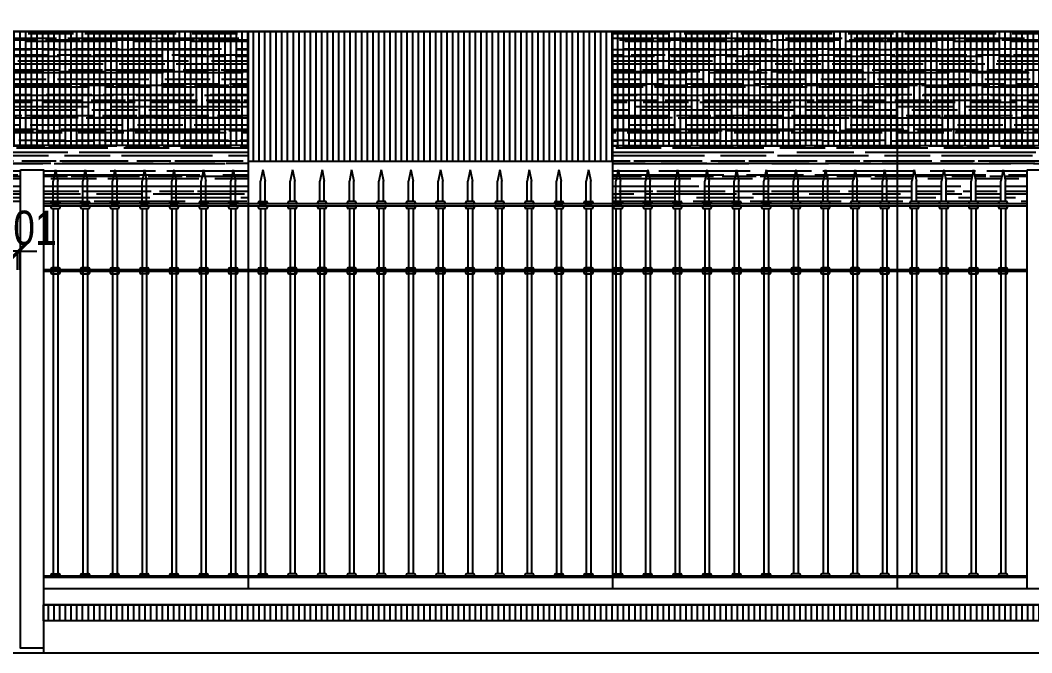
# Model space of a CAD drawing. Extents: x -14.8 to 35.6, y 44.5 to 81.2.
# Drawn here: x 25.401 to 29.842, y 44.979 to 47.756 of the extents above; entities that cross this region are included whole.
import ezdxf

# ---------------------------------------------------------------- set-up
doc = ezdxf.new("R2010")
doc.units = 0
doc.header["$MEASUREMENT"] = 0
doc.header["$PDMODE"] = 3
doc.layers.get('0').update_dxf_attribs({"linetype": 'CONTINUOUS'})
doc.layers.get('DEFPOINTS').update_dxf_attribs({"linetype": 'CONTINUOUS'})
for name, color, linetype in [('COTAS', 12, 'CONTINUOUS'), ('NUEVO', 1, 'CONTINUOUS'), ('REJA', 7, 'CONTINUOUS'), ('RELLENO', 7, 'CONTINUOUS'), ('SOMBRA', 251, 'CONTINUOUS')]:
    doc.layers.add(name, color=color, linetype=linetype)
doc.styles.add('COTAS SECUNDARIAS', font='ARIALN.TTF', dxfattribs={"height": 0.15})
doc.dimstyles.new('COTA SECUNDARIAS', dxfattribs={"dimscale": 5, "dimtxt": 1, "dimasz": 0.015, "dimexe": 0, "dimexo": 0, "dimgap": 0.005, "dimtad": 1, "dimzin": 1, "dimdsep": 46, "dimtxsty": 'COTAS SECUNDARIAS', "dimblk": 'OBLIQUE', "dimcen": 0, "dimclrd": 11, "dimclre": 11, "dimclrt": 11, "dimaunit": 1, "dimadec": 1, "dimazin": 0, "dimtfac": 0.4, "dimtix": 1, "dimtmove": 1, "dimatfit": 3, "dimfxl": 1, "dimtolj": 1, "dimtzin": 0, "dimlwd": -1, "dimarcsym": 0})
pattern_1 = [(0, (0, 15.127245), (0.11, 0.05), [0.75, -0.1, 0.25, -0.05]), (0, (0.0665, 15.152245), (-0.05, 0.0665), [0.15, -0.0165, 0.3, -0.0375]), (0, (0.025, 15.169745), (0.26, 0.0335), [0.4, -0.07, 0.2, -0.05])]

# ---------------------------------------------------------------- blocks, each defined once
blk = doc.blocks.new('_Oblique')
at = {"color": 0, "linetype": 'ByBlock', "lineweight": -2}
blk.add_line((-0.5, -0.5), (0.5, 0.5), dxfattribs=at)
blk = doc.blocks.new('*D123')
at = {"layer": 'COTAS', "color": 11, "transparency": 16777216}
for p, q in [((25.3891, 46.7426), (25.3141, 46.7426)), ((25.3891, 46.7426), (25.3991, 46.7426)), ((25.3991, 46.7426), (25.4741, 46.7426))]:
    blk.add_line(p, q, dxfattribs=at)
at = {"layer": 'COTAS', "color": 11, "lineweight": -2, "transparency": 16777216}
for p, q in [((25.3891, 46.6599), (25.3891, 46.7426)), ((25.3991, 46.6599), (25.3991, 46.7426))]:
    blk.add_line(p, q, dxfattribs=at)
at = {"layer": 'DEFPOINTS', "color": 0, "transparency": 16777216}
for p in [(25.3991, 46.7426), (25.3891, 46.6599), (25.3991, 46.6599)]:
    blk.add_point(p, dxfattribs=at)
at = {"layer": 'COTAS', "color": 11, "transparency": 16777216, "xscale": 0.075, "yscale": 0.075, "zscale": 0.075}
blk.add_blockref('_Oblique', (25.3891, 46.7426), dxfattribs=at)
at = {"layer": 'COTAS', "color": 11, "transparency": 16777216, "xscale": 0.075, "yscale": 0.075, "zscale": 0.075, "rotation": 180}
blk.add_blockref('_Oblique', (25.3991, 46.7426), dxfattribs=at)
at = {"layer": 'COTAS', "color": 11, "transparency": 16777216, "insert": (25.3941, 46.8442), "char_height": 0.15, "attachment_point": 5, "style": 'COTAS SECUNDARIAS'}
blk.add_mtext('\\A1;0.01', dxfattribs=at)
blk = doc.blocks.new('*D256')
at = {"layer": 'COTAS', "color": 11, "lineweight": -2, "transparency": 16777216}
for p, q in [((29.7321, 49.9063), (35.032, 49.9063)), ((34.3975, 47.6812), (35.032, 47.6812))]:
    blk.add_line(p, q, dxfattribs=at)
at = {"layer": 'COTAS', "color": 11, "transparency": 16777216}
blk.add_line((35.032, 47.6812), (35.032, 49.9063), dxfattribs=at)
at = {"layer": 'DEFPOINTS', "color": 0, "transparency": 16777216}
for p in [(29.7321, 49.9063), (35.032, 49.9063), (34.3975, 47.6812)]:
    blk.add_point(p, dxfattribs=at)
at = {"layer": 'COTAS', "color": 11, "transparency": 16777216, "xscale": 0.075, "yscale": 0.075, "zscale": 0.075}
for p, rotation in [((35.032, 49.9063), 90), ((35.032, 47.6812), 270)]:
    blk.add_blockref('_Oblique', p, dxfattribs=dict(at, rotation=rotation))
at = {"layer": 'COTAS', "color": 11, "transparency": 16777216, "insert": (34.9317, 48.7937), "char_height": 0.15, "attachment_point": 5, "rotation": 90, "style": 'COTAS SECUNDARIAS'}
blk.add_mtext('\\A1;2.22', dxfattribs=at)

msp = doc.modelspace()

# ---------------------------------------------------------------- hatches: boundary and pattern name
at = {"layer": 'RELLENO'}
h = msp.add_hatch(dxfattribs=at)
h.set_pattern_fill('AR-RROOF', color=256, scale=0.05, style=0)
h.set_pattern_definition(pattern_1)
h.paths.add_polyline_path([(28.0009, 46.9399), (29.2509, 46.9399), (29.2509, 47.7063), (28.0009, 47.7063)])
h.paths.add_polyline_path([(28.3009, 46.9599, 0.316585), (28.2709, 46.9499, 0.316585)], flags=16)
h.paths.add_polyline_path([(28.4009, 46.9599), (28.4309, 46.9599, -1), (28.4309, 46.9499), (28.4009, 46.9499, -1)], flags=16)
h.paths.add_polyline_path([(28.1709, 46.9599, 0.316585), (28.1409, 46.9499, 0.316585)], flags=16)
h.paths.add_polyline_path([(28.5309, 46.9599), (28.5609, 46.9599, -1), (28.5609, 46.9499), (28.5309, 46.9499, -1)], flags=16)
h.paths.add_polyline_path([(28.0409, 46.9599, 0.316585), (28.0109, 46.9499, 0.316585)], flags=16)
h.paths.add_polyline_path([(28.6609, 46.9599), (28.6909, 46.9599, -1), (28.6909, 46.9499), (28.6609, 46.9499, -1)], flags=16)
h.paths.add_polyline_path([(28.7909, 46.9599), (28.8209, 46.9599, -1), (28.8209, 46.9499), (28.7909, 46.9499, -1)], flags=16)
h.paths.add_polyline_path([(28.9209, 46.9599), (28.9509, 46.9599, -1), (28.9509, 46.9499), (28.9209, 46.9499, -1)], flags=16)
h.paths.add_polyline_path([(29.0509, 46.9599), (29.0809, 46.9599, -1), (29.0809, 46.9499), (29.0509, 46.9499, -1)], flags=16)
h.paths.add_polyline_path([(29.1809, 46.9599), (29.2109, 46.9599, -1), (29.2109, 46.9499), (29.1809, 46.9499, -1)], flags=16)
h.paths.add_polyline_path([(26.4009, 47.7063), (25.1509, 47.7063), (25.1509, 46.9599), (25.1541, 46.9599, -1), (25.1541, 46.9499), (25.4028, 46.9499), (25.4028, 47.0999), (25.5028, 47.0999), (25.5028, 46.9399), (26.4009, 46.9399)])
h.paths.add_polyline_path([(26.3209, 46.9599), (26.3509, 46.9599, -1), (26.3509, 46.9499), (26.3209, 46.9499, -1)], flags=16)
h.paths.add_polyline_path([(26.2209, 46.9599, 0.316585), (26.1909, 46.9499, 0.316585)], flags=16)
h.paths.add_polyline_path([(26.0909, 46.9599, 0.316585), (26.0609, 46.9499, 0.316585)], flags=16)
h.paths.add_polyline_path([(25.9609, 46.9499), (25.9309, 46.9499, -1), (25.9309, 46.9599), (25.9609, 46.9599, -1)], flags=16)
h.paths.add_polyline_path([(25.8309, 46.9499), (25.8009, 46.9499, -1), (25.8009, 46.9599), (25.8309, 46.9599, -1)], flags=16)
h.paths.add_polyline_path([(25.7009, 46.9499), (25.6709, 46.9499, -1), (25.6709, 46.9599), (25.7009, 46.9599, -1)], flags=16)
h.paths.add_polyline_path([(25.5709, 46.9499), (25.5409, 46.9499, -1), (25.5409, 46.9599), (25.5709, 46.9599, -1)], flags=16)
h.paths.add_polyline_path([(25.2791, 46.9599), (25.2591, 46.9599), (25.2591, 47.1499), (25.2791, 47.0499)], flags=16)
h = msp.add_hatch(dxfattribs=at)
h.set_pattern_fill('AR-RROOF', color=1, scale=0.05, style=0)
h.set_pattern_definition(pattern_1)
h.paths.add_polyline_path([(30.4134, 47.7063), (29.5475, 47.7063), (29.2509, 47.7063), (29.2509, 46.9499), (29.5709, 46.9499, -1), (29.5709, 46.9599), (29.5759, 46.9599), (29.5759, 47.0499), (29.5859, 47.0999), (29.5959, 47.0499), (29.5959, 46.9599), (29.6009, 46.9599, -1), (29.6009, 46.9499), (29.7009, 46.9499, -1), (29.7009, 46.9599), (29.7059, 46.9599), (29.7059, 47.0499), (29.7159, 47.0999), (29.7259, 47.0499), (29.7259, 46.9599), (29.7309, 46.9599, -1), (29.7309, 46.9499), (29.821, 46.9499), (29.821, 47.0999), (29.921, 47.0999), (29.921, 46.9499), (29.9723, 46.9499, -1), (29.9723, 46.9599), (29.9773, 46.9599), (29.9773, 47.0499), (29.9873, 47.0999), (29.9973, 47.0499), (29.9973, 46.9599), (30.0023, 46.9599, -1), (30.0023, 46.9499), (30.0373, 46.9499, -1), (30.0373, 46.9599), (30.0423, 46.9599), (30.0423, 47.0499), (30.0523, 47.0999), (30.0623, 47.0499), (30.0623, 46.9599), (30.0673, 46.9599, -1), (30.0673, 46.9499), (30.1023, 46.9499, -1), (30.1023, 46.9599), (30.1073, 46.9599), (30.1073, 47.0499), (30.1173, 47.0999), (30.1273, 47.0499), (30.1273, 46.9599), (30.1323, 46.9599, -1), (30.1323, 46.9499), (30.1673, 46.9499, -1), (30.1673, 46.9599), (30.1723, 46.9599), (30.1723, 47.0499), (30.1823, 47.0999), (30.1923, 47.0499), (30.1923, 46.9599), (30.1973, 46.9599, -1), (30.1973, 46.9499), (30.2323, 46.9499, -1), (30.2323, 46.9599), (30.2373, 46.9599), (30.2373, 47.0499), (30.2473, 47.0999), (30.2573, 47.0499), (30.2573, 46.9599), (30.2623, 46.9599, -1), (30.2623, 46.9499), (30.2973, 46.9499, -1), (30.2973, 46.9599), (30.3023, 46.9599), (30.3023, 47.0499), (30.3123, 47.0999), (30.3223, 47.0499), (30.3223, 46.9599), (30.3273, 46.9599, -1), (30.3273, 46.9499), (30.3623, 46.9499, -1), (30.3623, 46.9599), (30.3673, 46.9599), (30.3673, 47.0499), (30.3773, 47.0999), (30.3873, 47.0499), (30.3873, 46.9599), (30.3923, 46.9599, -1), (30.3923, 46.9499), (30.4134, 46.9499)])
h.paths.add_polyline_path([(29.4559, 47.0999), (29.4659, 47.0499), (29.4659, 46.9599), (29.4459, 46.9599), (29.4459, 47.0499)], flags=17)
h.paths.add_polyline_path([(29.3259, 47.0999), (29.3359, 47.0499), (29.3359, 46.9599), (29.3159, 46.9599), (29.3159, 47.0499)], flags=17)
at = {"layer": 'SOMBRA'}
h = msp.add_hatch(dxfattribs=at)
h.set_pattern_fill('ANSI31', color=256, scale=0.2, angle=45, style=0)
h.set_pattern_definition([(90, (0, 15.127245), (-0.025, 3e-18), [])])
h.paths.add_polyline_path([(34.2109, 47.7063), (33.7109, 47.7063), (29.2509, 47.7063), (25.1509, 47.7063), (20.5009, 47.7063), (20.5009, 47.2399), (21.6409, 47.2399), (21.6409, 47.1699), (21.5709, 47.1699), (20.5009, 47.1699), (20.5009, 47.0299), (21.5009, 47.0299), (21.5009, 46.2063), (25.1509, 46.2063), (25.1509, 47.2063), (26.4009, 47.2063), (26.4009, 47.1363), (28.0009, 47.1363), (28.0009, 47.2063), (30.4134, 47.2063), (30.4134, 47.1363), (32.0134, 47.1363), (32.0134, 47.2063), (32.4739, 47.2063), (32.4739, 47.1699), (32.5069, 47.1699), (32.5069, 47.0999), (32.5399, 47.0999), (32.5399, 45.2599), (32.7274, 45.2599), (32.7274, 45.1899), (32.6944, 45.1899), (25.5028, 45.1899), (25.5028, 45.1199), (29.8811, 45.1199), (32.6944, 45.1199), (32.6944, 44.9795), (32.749, 44.9795), (32.749, 47.0299), (33.4661, 47.0299), (33.4661, 47.0999), (33.4991, 47.0999), (33.4991, 47.1699), (32.815, 47.1699), (32.815, 47.2399), (33.5321, 47.2399), (33.5321, 47.2063), (33.7109, 47.2063), (33.7109, 47.2795), (34.2975, 47.2795), (34.2975, 47.3795), (33.7109, 47.3795)])
h.paths.add_polyline_path([(23.999, 45.1899), (21.5009, 45.1899), (21.5009, 45.1199), (23.999, 45.1199)], flags=17)
h.paths.add_polyline_path([(34.1609, 45.1899), (33.7109, 45.1899), (33.7109, 45.1199), (34.1609, 45.1199)], flags=17)

# ---------------------------------------------------------------- linework, layer by layer
for p, q in [((20.2844, 47.7063), (29.5475, 47.7063)), ((26.4009, 47.7063), (26.4009, 45.2599)), ((28.0009, 47.7063), (28.0009, 45.2599)), ((19.7903, 44.9795), (34.5975, 44.9795))]:
    msp.add_line(p, q)
at = {"layer": 'NUEVO'}
for p, q in [((29.2509, 47.7063), (29.2509, 45.2599)), ((29.5475, 47.7063), (34.2109, 47.7063)), ((29.8811, 45.2599), (25.5028, 45.2599)), ((25.5028, 45.2599), (25.5028, 44.9795)), ((29.8811, 45.1899), (25.5028, 45.1899))]:
    msp.add_line(p, q, dxfattribs=at)
at = {"layer": 'REJA'}
for p, q in [((25.5409, 46.9599), (25.5709, 46.9599)), ((25.5409, 46.9499), (25.5409, 46.9499)), ((25.5409, 46.9499), (25.5709, 46.9499)), ((25.6709, 46.9599), (25.7009, 46.9599)), ((25.6709, 46.9499), (25.6709, 46.9499)), ((25.6709, 46.9499), (25.7009, 46.9499)), ((25.8009, 46.9599), (25.8309, 46.9599)), ((25.8009, 46.9499), (25.8009, 46.9499)), ((25.8009, 46.9499), (25.8309, 46.9499)), ((25.9309, 46.9599), (25.9609, 46.9599)), ((25.9309, 46.9499), (25.9309, 46.9499)), ((25.9309, 46.9499), (25.9609, 46.9499)), ((26.0609, 46.9599), (26.0909, 46.9599)), ((26.0609, 46.9499), (26.0909, 46.9499)), ((26.0609, 46.9499), (26.0609, 46.9499)), ((26.1909, 46.9599), (26.2209, 46.9599)), ((26.1909, 46.9499), (26.1909, 46.9499)), ((26.1909, 46.9499), (26.2209, 46.9499)), ((26.3209, 46.9599), (26.3509, 46.9599)), ((26.3209, 46.9499), (26.3209, 46.9499)), ((26.3209, 46.9499), (26.3509, 46.9499)), ((26.4509, 46.9599), (26.4809, 46.9599)), ((26.4509, 46.9499), (26.4509, 46.9499)), ((26.4509, 46.9499), (26.4809, 46.9499)), ((26.6109, 46.9599), (26.5809, 46.9599)), ((26.6109, 46.9499), (26.5809, 46.9499)), ((26.6109, 46.9499), (26.6109, 46.9499)), ((26.7409, 46.9599), (26.7109, 46.9599)), ((26.7409, 46.9499), (26.7109, 46.9499)), ((26.7409, 46.9499), (26.7409, 46.9499)), ((26.8709, 46.9599), (26.8409, 46.9599)), ((26.8709, 46.9499), (26.8409, 46.9499)), ((26.8709, 46.9499), (26.8709, 46.9499)), ((27.0009, 46.9599), (26.9709, 46.9599)), ((27.0009, 46.9499), (26.9709, 46.9499)), ((27.0009, 46.9499), (27.0009, 46.9499)), ((27.1309, 46.9599), (27.1009, 46.9599)), ((27.1309, 46.9499), (27.1009, 46.9499)), ((27.1309, 46.9499), (27.1309, 46.9499)), ((27.2609, 46.9599), (27.2309, 46.9599)), ((27.2609, 46.9499), (27.2309, 46.9499)), ((27.2609, 46.9499), (27.2609, 46.9499)), ((27.3909, 46.9599), (27.3609, 46.9599)), ((27.3909, 46.9499), (27.3609, 46.9499)), ((27.3909, 46.9499), (27.3909, 46.9499)), ((27.5209, 46.9599), (27.4909, 46.9599)), ((27.5209, 46.9499), (27.4909, 46.9499)), ((27.5209, 46.9499), (27.5209, 46.9499)), ((27.6509, 46.9599), (27.6209, 46.9599)), ((27.6509, 46.9499), (27.6209, 46.9499)), ((27.6509, 46.9499), (27.6509, 46.9499)), ((27.7509, 46.9599), (27.7809, 46.9599)), ((27.7509, 46.9499), (27.7509, 46.9499)), ((27.7509, 46.9499), (27.7809, 46.9499)), ((27.8809, 46.9599), (27.9109, 46.9599)), ((27.8809, 46.9499), (27.8809, 46.9499)), ((27.8809, 46.9499), (27.9109, 46.9499)), ((28.0109, 46.9599), (28.0409, 46.9599)), ((28.0109, 46.9499), (28.0109, 46.9499)), ((28.0109, 46.9499), (28.0409, 46.9499)), ((28.1409, 46.9599), (28.1709, 46.9599)), ((28.1409, 46.9499), (28.1409, 46.9499)), ((28.1409, 46.9499), (28.1709, 46.9499)), ((28.2709, 46.9599), (28.3009, 46.9599)), ((28.2709, 46.9499), (28.3009, 46.9499)), ((28.2709, 46.9499), (28.2709, 46.9499)), ((28.4009, 46.9599), (28.4309, 46.9599)), ((28.4009, 46.9499), (28.4009, 46.9499)), ((28.4009, 46.9499), (28.4309, 46.9499)), ((28.5309, 46.9599), (28.5609, 46.9599)), ((28.5309, 46.9499), (28.5309, 46.9499)), ((28.5309, 46.9499), (28.5609, 46.9499)), ((28.6609, 46.9599), (28.6909, 46.9599)), ((28.6609, 46.9499), (28.6609, 46.9499)), ((28.6609, 46.9499), (28.6909, 46.9499)), ((28.8209, 46.9599), (28.7909, 46.9599)), ((28.8209, 46.9499), (28.7909, 46.9499)), ((28.8209, 46.9499), (28.8209, 46.9499)), ((28.9509, 46.9599), (28.9209, 46.9599)), ((28.9509, 46.9499), (28.9209, 46.9499)), ((28.9509, 46.9499), (28.9509, 46.9499)), ((29.0809, 46.9599), (29.0509, 46.9599)), ((29.0809, 46.9499), (29.0509, 46.9499)), ((29.0809, 46.9499), (29.0809, 46.9499)), ((29.2109, 46.9599), (29.1809, 46.9599)), ((29.2109, 46.9499), (29.1809, 46.9499)), ((29.2109, 46.9499), (29.2109, 46.9499)), ((29.3409, 46.9599), (29.3109, 46.9599)), ((29.3409, 46.9499), (29.3109, 46.9499)), ((29.3409, 46.9499), (29.3409, 46.9499)), ((29.4709, 46.9599), (29.4409, 46.9599)), ((29.4709, 46.9499), (29.4409, 46.9499)), ((29.4709, 46.9499), (29.4709, 46.9499)), ((29.6009, 46.9599), (29.5709, 46.9599)), ((29.6009, 46.9499), (29.5709, 46.9499)), ((29.6009, 46.9499), (29.6009, 46.9499)), ((29.7309, 46.9599), (29.7009, 46.9599)), ((29.7309, 46.9499), (29.7009, 46.9499)), ((29.7309, 46.9499), (29.7309, 46.9499)), ((27.6809, 46.9399), (25.5028, 46.9399)), ((25.5409, 46.9299), (25.5709, 46.9299)), ((25.6709, 46.9299), (25.7009, 46.9299)), ((25.8009, 46.9299), (25.8309, 46.9299)), ((25.9309, 46.9299), (25.9609, 46.9299)), ((26.0609, 46.9299), (26.0909, 46.9299)), ((26.1909, 46.9299), (26.2209, 46.9299)), ((26.3209, 46.9299), (26.3509, 46.9299)), ((26.4509, 46.9299), (26.4809, 46.9299)), ((26.6109, 46.9299), (26.5809, 46.9299)), ((26.7409, 46.9299), (26.7109, 46.9299)), ((26.8709, 46.9299), (26.8409, 46.9299)), ((27.0009, 46.9299), (26.9709, 46.9299)), ((27.1309, 46.9299), (27.1009, 46.9299)), ((27.2609, 46.9299), (27.2309, 46.9299)), ((27.3909, 46.9299), (27.3609, 46.9299)), ((27.5209, 46.9299), (27.4909, 46.9299)), ((29.821, 46.9399), (27.5909, 46.9399)), ((27.6509, 46.9299), (27.6209, 46.9299)), ((27.7509, 46.9299), (27.7809, 46.9299)), ((27.8809, 46.9299), (27.9109, 46.9299)), ((28.0109, 46.9299), (28.0409, 46.9299)), ((28.1409, 46.9299), (28.1709, 46.9299)), ((28.2709, 46.9299), (28.3009, 46.9299)), ((28.4009, 46.9299), (28.4309, 46.9299)), ((28.5309, 46.9299), (28.5609, 46.9299)), ((28.6609, 46.9299), (28.6909, 46.9299)), ((28.8209, 46.9299), (28.7909, 46.9299)), ((28.9509, 46.9299), (28.9209, 46.9299)), ((29.0809, 46.9299), (29.0509, 46.9299)), ((29.2109, 46.9299), (29.1809, 46.9299)), ((29.3409, 46.9299), (29.3109, 46.9299)), ((29.4709, 46.9299), (29.4409, 46.9299)), ((29.6009, 46.9299), (29.5709, 46.9299)), ((29.7309, 46.9299), (29.7009, 46.9299)), ((25.5709, 46.6699), (25.5409, 46.6699)), ((25.5409, 46.6436), (25.5709, 46.6436)), ((25.7009, 46.6699), (25.6709, 46.6699)), ((25.6709, 46.6436), (25.7009, 46.6436)), ((25.8009, 46.6699), (25.8309, 46.6699)), ((25.8009, 46.6436), (25.8309, 46.6436)), ((25.9309, 46.6699), (25.9609, 46.6699)), ((25.9609, 46.6436), (25.9309, 46.6436)), ((26.0609, 46.6699), (26.0909, 46.6699)), ((26.0909, 46.6436), (26.0609, 46.6436)), ((26.1909, 46.6699), (26.2209, 46.6699)), ((26.2209, 46.6436), (26.1909, 46.6436)), ((26.3209, 46.6699), (26.3509, 46.6699)), ((26.3509, 46.6436), (26.3209, 46.6436)), ((26.4509, 46.6699), (26.4809, 46.6699)), ((26.4809, 46.6436), (26.4509, 46.6436)), ((26.6109, 46.6699), (26.5809, 46.6699)), ((26.5809, 46.6436), (26.6109, 46.6436)), ((26.7409, 46.6699), (26.7109, 46.6699)), ((26.7109, 46.6436), (26.7409, 46.6436)), ((26.8709, 46.6699), (26.8409, 46.6699)), ((26.8409, 46.6436), (26.8709, 46.6436)), ((26.9709, 46.6699), (27.0009, 46.6699)), ((26.9709, 46.6436), (27.0009, 46.6436)), ((27.1009, 46.6699), (27.1309, 46.6699)), ((27.1309, 46.6436), (27.1009, 46.6436)), ((27.2309, 46.6699), (27.2609, 46.6699)), ((27.2609, 46.6436), (27.2309, 46.6436)), ((27.3609, 46.6699), (27.3909, 46.6699)), ((27.3609, 46.6436), (27.3909, 46.6436)), ((27.4909, 46.6699), (27.5209, 46.6699)), ((27.5209, 46.6436), (27.4909, 46.6436)), ((27.6209, 46.6699), (27.6509, 46.6699)), ((27.6509, 46.6436), (27.6209, 46.6436)), ((27.7809, 46.6699), (27.7509, 46.6699)), ((27.7509, 46.6436), (27.7809, 46.6436)), ((27.9109, 46.6699), (27.8809, 46.6699)), ((27.8809, 46.6436), (27.9109, 46.6436)), ((28.0109, 46.6699), (28.0409, 46.6699)), ((28.0109, 46.6436), (28.0409, 46.6436)), ((28.1409, 46.6699), (28.1709, 46.6699)), ((28.1709, 46.6436), (28.1409, 46.6436)), ((28.2709, 46.6699), (28.3009, 46.6699)), ((28.3009, 46.6436), (28.2709, 46.6436)), ((28.4009, 46.6699), (28.4309, 46.6699)), ((28.4309, 46.6436), (28.4009, 46.6436)), ((28.5309, 46.6699), (28.5609, 46.6699)), ((28.5609, 46.6436), (28.5309, 46.6436)), ((28.6609, 46.6699), (28.6909, 46.6699)), ((28.6909, 46.6436), (28.6609, 46.6436)), ((28.8209, 46.6699), (28.7909, 46.6699)), ((28.7909, 46.6436), (28.8209, 46.6436)), ((28.9509, 46.6699), (28.9209, 46.6699)), ((28.9209, 46.6436), (28.9509, 46.6436)), ((29.0809, 46.6699), (29.0509, 46.6699)), ((29.0509, 46.6436), (29.0809, 46.6436)), ((29.1809, 46.6699), (29.2109, 46.6699)), ((29.1809, 46.6436), (29.2109, 46.6436)), ((29.3109, 46.6699), (29.3409, 46.6699)), ((29.3409, 46.6436), (29.3109, 46.6436)), ((29.4409, 46.6699), (29.4709, 46.6699)), ((29.4709, 46.6436), (29.4409, 46.6436)), ((29.5709, 46.6699), (29.6009, 46.6699)), ((29.5709, 46.6436), (29.6009, 46.6436)), ((29.7009, 46.6699), (29.7309, 46.6699)), ((29.7309, 46.6436), (29.7009, 46.6436)), ((25.5409, 45.3262), (25.5709, 45.3262)), ((25.6709, 45.3262), (25.7009, 45.3262)), ((25.8009, 45.3262), (25.8309, 45.3262)), ((25.9309, 45.3262), (25.9609, 45.3262)), ((26.0609, 45.3262), (26.0909, 45.3262)), ((26.1909, 45.3262), (26.2209, 45.3262)), ((26.3209, 45.3262), (26.3509, 45.3262)), ((26.4509, 45.3262), (26.4809, 45.3262)), ((26.6109, 45.3262), (26.5809, 45.3262)), ((26.7409, 45.3262), (26.7109, 45.3262)), ((26.8709, 45.3262), (26.8409, 45.3262)), ((27.0009, 45.3262), (26.9709, 45.3262)), ((27.1309, 45.3262), (27.1009, 45.3262)), ((27.2609, 45.3262), (27.2309, 45.3262)), ((27.3909, 45.3262), (27.3609, 45.3262)), ((27.5209, 45.3262), (27.4909, 45.3262)), ((27.6509, 45.3262), (27.6209, 45.3262)), ((27.7509, 45.3262), (27.7809, 45.3262)), ((27.8809, 45.3262), (27.9109, 45.3262)), ((28.0109, 45.3262), (28.0409, 45.3262)), ((28.1409, 45.3262), (28.1709, 45.3262)), ((28.2709, 45.3262), (28.3009, 45.3262)), ((28.4009, 45.3262), (28.4309, 45.3262)), ((28.5309, 45.3262), (28.5609, 45.3262)), ((28.6609, 45.3262), (28.6909, 45.3262)), ((28.8209, 45.3262), (28.7909, 45.3262)), ((28.9509, 45.3262), (28.9209, 45.3262)), ((29.0809, 45.3262), (29.0509, 45.3262)), ((29.2109, 45.3262), (29.1809, 45.3262)), ((29.3409, 45.3262), (29.3109, 45.3262)), ((29.4709, 45.3262), (29.4409, 45.3262)), ((29.6009, 45.3262), (29.5709, 45.3262)), ((29.7309, 45.3262), (29.7009, 45.3262))]:
    msp.add_line(p, q, dxfattribs=at)
at = {"layer": 'REJA', "color": 0}
for points in [[(25.4028, 47.0999), (25.5028, 47.0999), (25.5028, 44.9999), (25.4028, 44.9999)], [(29.821, 47.0999), (29.921, 47.0999), (29.921, 45.2599), (29.821, 45.2599)]]:
    msp.add_lwpolyline(points, close=True, dxfattribs=at)
at = {"layer": 'REJA'}
for points in [[(25.5559, 47.0999), (25.5459, 47.0499)], [(25.5559, 47.0999), (25.5659, 47.0499)], [(25.6859, 47.0999), (25.6759, 47.0499)], [(25.6859, 47.0999), (25.6959, 47.0499)], [(25.8159, 47.0999), (25.8059, 47.0499)], [(25.8159, 47.0999), (25.8259, 47.0499)], [(25.9459, 47.0999), (25.9359, 47.0499)], [(25.9459, 47.0999), (25.9559, 47.0499)], [(26.0759, 47.0999), (26.0659, 47.0499)], [(26.0759, 47.0999), (26.0859, 47.0499)], [(26.2059, 47.0999), (26.1959, 47.0499)], [(26.2059, 47.0999), (26.2159, 47.0499)], [(26.3359, 47.0999), (26.3259, 47.0499)], [(26.3359, 47.0999), (26.3459, 47.0499)], [(26.4659, 47.0999), (26.4559, 47.0499)], [(26.4659, 47.0999), (26.4759, 47.0499)], [(26.5959, 47.0999), (26.5859, 47.0499)], [(26.5959, 47.0999), (26.6059, 47.0499)], [(26.7259, 47.0999), (26.7159, 47.0499)], [(26.7259, 47.0999), (26.7359, 47.0499)], [(26.8559, 47.0999), (26.8459, 47.0499)], [(26.8559, 47.0999), (26.8659, 47.0499)], [(26.9859, 47.0999), (26.9759, 47.0499)], [(26.9859, 47.0999), (26.9959, 47.0499)], [(27.1159, 47.0999), (27.1059, 47.0499)], [(27.1159, 47.0999), (27.1259, 47.0499)], [(27.2459, 47.0999), (27.2359, 47.0499)], [(27.2459, 47.0999), (27.2559, 47.0499)], [(27.3759, 47.0999), (27.3659, 47.0499)], [(27.3759, 47.0999), (27.3859, 47.0499)], [(27.5059, 47.0999), (27.4959, 47.0499)], [(27.5059, 47.0999), (27.5159, 47.0499)], [(27.6359, 47.0999), (27.6259, 47.0499)], [(27.6359, 47.0999), (27.6459, 47.0499)], [(27.7659, 47.0999), (27.7559, 47.0499)], [(27.7659, 47.0999), (27.7759, 47.0499)], [(27.8959, 47.0999), (27.8859, 47.0499)], [(27.8959, 47.0999), (27.9059, 47.0499)], [(28.0259, 47.0999), (28.0159, 47.0499)], [(28.0259, 47.0999), (28.0359, 47.0499)], [(28.1559, 47.0999), (28.1459, 47.0499)], [(28.1559, 47.0999), (28.1659, 47.0499)], [(28.2859, 47.0999), (28.2759, 47.0499)], [(28.2859, 47.0999), (28.2959, 47.0499)], [(28.4159, 47.0999), (28.4059, 47.0499)], [(28.4159, 47.0999), (28.4259, 47.0499)], [(28.5459, 47.0999), (28.5359, 47.0499)], [(28.5459, 47.0999), (28.5559, 47.0499)], [(28.6759, 47.0999), (28.6659, 47.0499)], [(28.6759, 47.0999), (28.6859, 47.0499)], [(28.8059, 47.0999), (28.7959, 47.0499)], [(28.8059, 47.0999), (28.8159, 47.0499)], [(28.9359, 47.0999), (28.9259, 47.0499)], [(28.9359, 47.0999), (28.9459, 47.0499)], [(29.0659, 47.0999), (29.0559, 47.0499)], [(29.0659, 47.0999), (29.0759, 47.0499)], [(29.1959, 47.0999), (29.1859, 47.0499)], [(29.1959, 47.0999), (29.2059, 47.0499)], [(29.3259, 47.0999), (29.3159, 47.0499)], [(29.3259, 47.0999), (29.3359, 47.0499)], [(29.4559, 47.0999), (29.4459, 47.0499)], [(29.4559, 47.0999), (29.4659, 47.0499)], [(29.5859, 47.0999), (29.5759, 47.0499)], [(29.5859, 47.0999), (29.5959, 47.0499)], [(29.7159, 47.0999), (29.7059, 47.0499)], [(29.7159, 47.0999), (29.7259, 47.0499)], [(25.5459, 46.9599), (25.5459, 47.0499)], [(25.5659, 46.9599), (25.5659, 47.0499)], [(25.6759, 46.9599), (25.6759, 47.0499)], [(25.6959, 46.9599), (25.6959, 47.0499)], [(25.8059, 46.9599), (25.8059, 47.0499)], [(25.8259, 46.9599), (25.8259, 47.0499)], [(25.9359, 46.9599), (25.9359, 47.0499)], [(25.9559, 46.9599), (25.9559, 47.0499)], [(26.0659, 46.9599), (26.0659, 47.0499)], [(26.0859, 46.9599), (26.0859, 47.0499)], [(26.1959, 46.9599), (26.1959, 47.0499)], [(26.2159, 46.9599), (26.2159, 47.0499)], [(26.3259, 46.9599), (26.3259, 47.0499)], [(26.3459, 46.9599), (26.3459, 47.0499)], [(26.4559, 46.9599), (26.4559, 47.0499)], [(26.4759, 46.9599), (26.4759, 47.0499)], [(26.5859, 46.9599), (26.5859, 47.0499)], [(26.6059, 46.9599), (26.6059, 47.0499)], [(26.7159, 46.9599), (26.7159, 47.0499)], [(26.7359, 46.9599), (26.7359, 47.0499)], [(26.8459, 46.9599), (26.8459, 47.0499)], [(26.8659, 46.9599), (26.8659, 47.0499)], [(26.9759, 46.9599), (26.9759, 47.0499)], [(26.9959, 46.9599), (26.9959, 47.0499)], [(27.1059, 46.9599), (27.1059, 47.0499)], [(27.1259, 46.9599), (27.1259, 47.0499)], [(27.2359, 46.9599), (27.2359, 47.0499)], [(27.2559, 46.9599), (27.2559, 47.0499)], [(27.3659, 46.9599), (27.3659, 47.0499)], [(27.3859, 46.9599), (27.3859, 47.0499)], [(27.4959, 46.9599), (27.4959, 47.0499)], [(27.5159, 46.9599), (27.5159, 47.0499)], [(27.6259, 46.9599), (27.6259, 47.0499)], [(27.6459, 46.9599), (27.6459, 47.0499)], [(27.7559, 46.9599), (27.7559, 47.0499)], [(27.7759, 46.9599), (27.7759, 47.0499)], [(27.8859, 46.9599), (27.8859, 47.0499)], [(27.9059, 46.9599), (27.9059, 47.0499)], [(28.0159, 46.9599), (28.0159, 47.0499)], [(28.0359, 46.9599), (28.0359, 47.0499)], [(28.1459, 46.9599), (28.1459, 47.0499)], [(28.1659, 46.9599), (28.1659, 47.0499)], [(28.2759, 46.9599), (28.2759, 47.0499)], [(28.2959, 46.9599), (28.2959, 47.0499)], [(28.4059, 46.9599), (28.4059, 47.0499)], [(28.4259, 46.9599), (28.4259, 47.0499)], [(28.5359, 46.9599), (28.5359, 47.0499)], [(28.5559, 46.9599), (28.5559, 47.0499)], [(28.6659, 46.9599), (28.6659, 47.0499)], [(28.6859, 46.9599), (28.6859, 47.0499)], [(28.7959, 46.9599), (28.7959, 47.0499)], [(28.8159, 46.9599), (28.8159, 47.0499)], [(28.9259, 46.9599), (28.9259, 47.0499)], [(28.9459, 46.9599), (28.9459, 47.0499)], [(29.0559, 46.9599), (29.0559, 47.0499)], [(29.0759, 46.9599), (29.0759, 47.0499)], [(29.1859, 46.9599), (29.1859, 47.0499)], [(29.2059, 46.9599), (29.2059, 47.0499)], [(29.3159, 46.9599), (29.3159, 47.0499)], [(29.3359, 46.9599), (29.3359, 47.0499)], [(29.4459, 46.9599), (29.4459, 47.0499)], [(29.4659, 46.9599), (29.4659, 47.0499)], [(29.5759, 46.9599), (29.5759, 47.0499)], [(29.5959, 46.9599), (29.5959, 47.0499)], [(29.7059, 46.9599), (29.7059, 47.0499)], [(29.7259, 46.9599), (29.7259, 47.0499)], [(27.6809, 46.9499), (25.5028, 46.9499)], [(29.821, 46.9499), (27.5909, 46.9499)], [(25.5459, 46.9299), (25.5459, 45.3262)], [(25.5659, 46.9299), (25.5659, 45.3262)], [(25.6759, 46.9299), (25.6759, 45.3262)], [(25.6959, 46.9299), (25.6959, 45.3262)], [(25.8059, 46.9299), (25.8059, 45.3262)], [(25.8259, 46.9299), (25.8259, 45.3262)], [(25.9359, 46.9299), (25.9359, 45.3262)], [(25.9559, 46.9299), (25.9559, 45.3262)], [(26.0659, 46.9299), (26.0659, 45.3262)], [(26.0859, 46.9299), (26.0859, 45.3262)], [(26.1959, 46.9299), (26.1959, 45.3262)], [(26.2159, 46.9299), (26.2159, 45.3262)], [(26.3259, 46.9299), (26.3259, 45.3262)], [(26.3459, 46.9299), (26.3459, 45.3262)], [(26.4559, 46.9299), (26.4559, 45.3262)], [(26.4759, 46.9299), (26.4759, 45.3262)], [(26.5859, 46.9299), (26.5859, 45.3262)], [(26.6059, 46.9299), (26.6059, 45.3262)], [(26.7159, 46.9299), (26.7159, 45.3262)], [(26.7359, 46.9299), (26.7359, 45.3262)], [(26.8459, 46.9299), (26.8459, 45.3262)], [(26.8659, 46.9299), (26.8659, 45.3262)], [(26.9759, 46.9299), (26.9759, 45.3262)], [(26.9959, 46.9299), (26.9959, 45.3262)], [(27.1059, 46.9299), (27.1059, 45.3262)], [(27.1259, 46.9299), (27.1259, 45.3262)], [(27.2359, 46.9299), (27.2359, 45.3262)], [(27.2559, 46.9299), (27.2559, 45.3262)], [(27.3659, 46.9299), (27.3659, 45.3262)], [(27.3859, 46.9299), (27.3859, 45.3262)], [(27.4959, 46.9299), (27.4959, 45.3262)], [(27.5159, 46.9299), (27.5159, 45.3262)], [(27.6259, 46.9299), (27.6259, 45.3262)], [(27.6459, 46.9299), (27.6459, 45.3262)], [(27.7559, 46.9299), (27.7559, 45.3262)], [(27.7759, 46.9299), (27.7759, 45.3262)], [(27.8859, 46.9299), (27.8859, 45.3262)], [(27.9059, 46.9299), (27.9059, 45.3262)], [(28.0159, 46.9299), (28.0159, 45.3262)], [(28.0359, 46.9299), (28.0359, 45.3262)], [(28.1459, 46.9299), (28.1459, 45.3262)], [(28.1659, 46.9299), (28.1659, 45.3262)], [(28.2759, 46.9299), (28.2759, 45.3262)], [(28.2959, 46.9299), (28.2959, 45.3262)], [(28.4059, 46.9299), (28.4059, 45.3262)], [(28.4259, 46.9299), (28.4259, 45.3262)], [(28.5359, 46.9299), (28.5359, 45.3262)], [(28.5559, 46.9299), (28.5559, 45.3262)], [(28.6659, 46.9299), (28.6659, 45.3262)], [(28.6859, 46.9299), (28.6859, 45.3262)], [(28.7959, 46.9299), (28.7959, 45.3262)], [(28.8159, 46.9299), (28.8159, 45.3262)], [(28.9259, 46.9299), (28.9259, 45.3262)], [(28.9459, 46.9299), (28.9459, 45.3262)], [(29.0559, 46.9299), (29.0559, 45.3262)], [(29.0759, 46.9299), (29.0759, 45.3262)], [(29.1859, 46.9299), (29.1859, 45.3262)], [(29.2059, 46.9299), (29.2059, 45.3262)], [(29.3159, 46.9299), (29.3159, 45.3262)], [(29.3359, 46.9299), (29.3359, 45.3262)], [(29.4459, 46.9299), (29.4459, 45.3262)], [(29.4659, 46.9299), (29.4659, 45.3262)], [(29.5759, 46.9299), (29.5759, 45.3262)], [(29.5959, 46.9299), (29.5959, 45.3262)], [(29.7059, 46.9299), (29.7059, 45.3262)], [(29.7259, 46.9299), (29.7259, 45.3262)], [(27.6809, 46.6599), (25.5028, 46.6599)], [(27.6809, 46.6536), (25.5028, 46.6536)], [(29.821, 46.6599), (27.5909, 46.6599)], [(29.821, 46.6536), (27.5909, 46.6536)], [(27.6809, 45.3162), (25.5028, 45.3162)], [(27.6809, 45.3099), (25.5028, 45.3099)], [(29.821, 45.3162), (27.5909, 45.3162)], [(29.821, 45.3099), (27.5909, 45.3099)]]:
    msp.add_lwpolyline(points, dxfattribs=at)
for centre, start, end in [((25.5409, 46.9549), 90, 270), ((25.5709, 46.9549), 270, 90), ((25.6709, 46.9549), 90, 270), ((25.7009, 46.9549), 270, 90), ((25.8009, 46.9549), 90, 270), ((25.8309, 46.9549), 270, 90), ((25.9309, 46.9549), 90, 270), ((25.9609, 46.9549), 270, 90), ((26.0609, 46.9549), 90, 270), ((26.0909, 46.9549), 270, 90), ((26.1909, 46.9549), 90, 270), ((26.2209, 46.9549), 270, 90), ((26.3209, 46.9549), 90, 270), ((26.3509, 46.9549), 270, 90), ((26.4509, 46.9549), 90, 270), ((26.4809, 46.9549), 270, 90), ((26.5809, 46.9549), 90, 270), ((26.6109, 46.9549), 270, 90), ((26.7109, 46.9549), 90, 270), ((26.7409, 46.9549), 270, 90), ((26.8409, 46.9549), 90, 270), ((26.8709, 46.9549), 270, 90), ((26.9709, 46.9549), 90, 270), ((27.0009, 46.9549), 270, 90), ((27.1009, 46.9549), 90, 270), ((27.1309, 46.9549), 270, 90), ((27.2309, 46.9549), 90, 270), ((27.2609, 46.9549), 270, 90), ((27.3609, 46.9549), 90, 270), ((27.3909, 46.9549), 270, 90), ((27.4909, 46.9549), 90, 270), ((27.5209, 46.9549), 270, 90), ((27.6209, 46.9549), 90, 270), ((27.6509, 46.9549), 270, 90), ((27.7509, 46.9549), 90, 270), ((27.7809, 46.9549), 270, 90), ((27.8809, 46.9549), 90, 270), ((27.9109, 46.9549), 270, 90), ((28.0109, 46.9549), 90, 270), ((28.0409, 46.9549), 270, 90), ((28.1409, 46.9549), 90, 270), ((28.1709, 46.9549), 270, 90), ((28.2709, 46.9549), 90, 270), ((28.3009, 46.9549), 270, 90), ((28.4009, 46.9549), 90, 270), ((28.4309, 46.9549), 270, 90), ((28.5309, 46.9549), 90, 270), ((28.5609, 46.9549), 270, 90), ((28.6609, 46.9549), 90, 270), ((28.6909, 46.9549), 270, 90), ((28.7909, 46.9549), 90, 270), ((28.8209, 46.9549), 270, 90), ((28.9209, 46.9549), 90, 270), ((28.9509, 46.9549), 270, 90), ((29.0509, 46.9549), 90, 270), ((29.0809, 46.9549), 270, 90), ((29.1809, 46.9549), 90, 270), ((29.2109, 46.9549), 270, 90), ((29.3109, 46.9549), 90, 270), ((29.3409, 46.9549), 270, 90), ((29.4409, 46.9549), 90, 270), ((29.4709, 46.9549), 270, 90), ((29.5709, 46.9549), 90, 270), ((29.6009, 46.9549), 270, 90), ((29.7009, 46.9549), 90, 270), ((29.7309, 46.9549), 270, 90), ((25.5409, 46.9349), 90, 270), ((25.5709, 46.9349), 270, 90), ((25.6709, 46.9349), 90, 270), ((25.7009, 46.9349), 270, 90), ((25.8009, 46.9349), 90, 270), ((25.8309, 46.9349), 270, 90), ((25.9309, 46.9349), 90, 270), ((25.9609, 46.9349), 270, 90), ((26.0609, 46.9349), 90, 270), ((26.0909, 46.9349), 270, 90), ((26.1909, 46.9349), 90, 270), ((26.2209, 46.9349), 270, 90), ((26.3209, 46.9349), 90, 270), ((26.3509, 46.9349), 270, 90), ((26.4509, 46.9349), 90, 270), ((26.4809, 46.9349), 270, 90), ((26.5809, 46.9349), 90, 270), ((26.6109, 46.9349), 270, 90), ((26.7109, 46.9349), 90, 270), ((26.7409, 46.9349), 270, 90), ((26.8409, 46.9349), 90, 270), ((26.8709, 46.9349), 270, 90), ((26.9709, 46.9349), 90, 270), ((27.0009, 46.9349), 270, 90), ((27.1009, 46.9349), 90, 270), ((27.1309, 46.9349), 270, 90), ((27.2309, 46.9349), 90, 270), ((27.2609, 46.9349), 270, 90), ((27.3609, 46.9349), 90, 270), ((27.3909, 46.9349), 270, 90), ((27.4909, 46.9349), 90, 270), ((27.5209, 46.9349), 270, 90), ((27.6209, 46.9349), 90, 270), ((27.6509, 46.9349), 270, 90), ((27.7509, 46.9349), 90, 270), ((27.7809, 46.9349), 270, 90), ((27.8809, 46.9349), 90, 270), ((27.9109, 46.9349), 270, 90), ((28.0109, 46.9349), 90, 270), ((28.0409, 46.9349), 270, 90), ((28.1409, 46.9349), 90, 270), ((28.1709, 46.9349), 270, 90), ((28.2709, 46.9349), 90, 270), ((28.3009, 46.9349), 270, 90), ((28.4009, 46.9349), 90, 270), ((28.4309, 46.9349), 270, 90), ((28.5309, 46.9349), 90, 270), ((28.5609, 46.9349), 270, 90), ((28.6609, 46.9349), 90, 270), ((28.6909, 46.9349), 270, 90), ((28.7909, 46.9349), 90, 270), ((28.8209, 46.9349), 270, 90), ((28.9209, 46.9349), 90, 270), ((28.9509, 46.9349), 270, 90), ((29.0509, 46.9349), 90, 270), ((29.0809, 46.9349), 270, 90), ((29.1809, 46.9349), 90, 270), ((29.2109, 46.9349), 270, 90), ((29.3109, 46.9349), 90, 270), ((29.3409, 46.9349), 270, 90), ((29.4409, 46.9349), 90, 270), ((29.4709, 46.9349), 270, 90), ((29.5709, 46.9349), 90, 270), ((29.6009, 46.9349), 270, 90), ((29.7009, 46.9349), 90, 270), ((29.7309, 46.9349), 270, 90), ((25.5409, 46.6649), 90, 270), ((25.5409, 46.6486), 90, 270), ((25.5709, 46.6649), 270, 90), ((25.5709, 46.6486), 270, 90), ((25.6709, 46.6649), 90, 270), ((25.6709, 46.6486), 90, 270), ((25.7009, 46.6649), 270, 90), ((25.7009, 46.6486), 270, 90), ((25.8009, 46.6649), 90, 270), ((25.8009, 46.6486), 90, 270), ((25.8309, 46.6649), 270, 90), ((25.8309, 46.6486), 270, 90), ((25.9309, 46.6649), 90, 270), ((25.9309, 46.6486), 90, 270), ((25.9609, 46.6649), 270, 90), ((25.9609, 46.6486), 270, 90), ((26.0609, 46.6649), 90, 270), ((26.0609, 46.6486), 90, 270), ((26.0909, 46.6649), 270, 90), ((26.0909, 46.6486), 270, 90), ((26.1909, 46.6649), 90, 270), ((26.1909, 46.6486), 90, 270), ((26.2209, 46.6649), 270, 90), ((26.2209, 46.6486), 270, 90), ((26.3209, 46.6649), 90, 270), ((26.3209, 46.6486), 90, 270), ((26.3509, 46.6649), 270, 90), ((26.3509, 46.6486), 270, 90), ((26.4509, 46.6649), 90, 270), ((26.4509, 46.6486), 90, 270), ((26.4809, 46.6649), 270, 90), ((26.4809, 46.6486), 270, 90), ((26.5809, 46.6649), 90, 270), ((26.5809, 46.6486), 90, 270), ((26.6109, 46.6649), 270, 90), ((26.6109, 46.6486), 270, 90), ((26.7109, 46.6649), 90, 270), ((26.7109, 46.6486), 90, 270), ((26.7409, 46.6649), 270, 90), ((26.7409, 46.6486), 270, 90), ((26.8409, 46.6649), 90, 270), ((26.8409, 46.6486), 90, 270), ((26.8709, 46.6649), 270, 90), ((26.8709, 46.6486), 270, 90), ((26.9709, 46.6649), 90, 270), ((26.9709, 46.6486), 90, 270), ((27.0009, 46.6649), 270, 90), ((27.0009, 46.6486), 270, 90), ((27.1009, 46.6649), 90, 270), ((27.1009, 46.6486), 90, 270), ((27.1309, 46.6649), 270, 90), ((27.1309, 46.6486), 270, 90), ((27.2309, 46.6649), 90, 270), ((27.2309, 46.6486), 90, 270), ((27.2609, 46.6649), 270, 90), ((27.2609, 46.6486), 270, 90), ((27.3609, 46.6649), 90, 270), ((27.3609, 46.6486), 90, 270), ((27.3909, 46.6649), 270, 90), ((27.3909, 46.6486), 270, 90), ((27.4909, 46.6649), 90, 270), ((27.4909, 46.6486), 90, 270), ((27.5209, 46.6649), 270, 90), ((27.5209, 46.6486), 270, 90), ((27.6209, 46.6649), 90, 270), ((27.6209, 46.6486), 90, 270), ((27.6509, 46.6649), 270, 90), ((27.6509, 46.6486), 270, 90), ((27.7509, 46.6649), 90, 270), ((27.7509, 46.6486), 90, 270), ((27.7809, 46.6649), 270, 90), ((27.7809, 46.6486), 270, 90), ((27.8809, 46.6649), 90, 270), ((27.8809, 46.6486), 90, 270), ((27.9109, 46.6649), 270, 90), ((27.9109, 46.6486), 270, 90), ((28.0109, 46.6649), 90, 270), ((28.0109, 46.6486), 90, 270), ((28.0409, 46.6649), 270, 90), ((28.0409, 46.6486), 270, 90), ((28.1409, 46.6649), 90, 270), ((28.1409, 46.6486), 90, 270), ((28.1709, 46.6649), 270, 90), ((28.1709, 46.6486), 270, 90), ((28.2709, 46.6649), 90, 270), ((28.2709, 46.6486), 90, 270), ((28.3009, 46.6649), 270, 90), ((28.3009, 46.6486), 270, 90), ((28.4009, 46.6649), 90, 270), ((28.4009, 46.6486), 90, 270), ((28.4309, 46.6649), 270, 90), ((28.4309, 46.6486), 270, 90), ((28.5309, 46.6649), 90, 270), ((28.5309, 46.6486), 90, 270), ((28.5609, 46.6649), 270, 90), ((28.5609, 46.6486), 270, 90), ((28.6609, 46.6649), 90, 270), ((28.6609, 46.6486), 90, 270), ((28.6909, 46.6649), 270, 90), ((28.6909, 46.6486), 270, 90), ((28.7909, 46.6649), 90, 270), ((28.7909, 46.6486), 90, 270), ((28.8209, 46.6649), 270, 90), ((28.8209, 46.6486), 270, 90), ((28.9209, 46.6649), 90, 270), ((28.9209, 46.6486), 90, 270), ((28.9509, 46.6649), 270, 90), ((28.9509, 46.6486), 270, 90), ((29.0509, 46.6649), 90, 270), ((29.0509, 46.6486), 90, 270), ((29.0809, 46.6649), 270, 90), ((29.0809, 46.6486), 270, 90), ((29.1809, 46.6649), 90, 270), ((29.1809, 46.6486), 90, 270), ((29.2109, 46.6649), 270, 90), ((29.2109, 46.6486), 270, 90), ((29.3109, 46.6649), 90, 270), ((29.3109, 46.6486), 90, 270), ((29.3409, 46.6649), 270, 90), ((29.3409, 46.6486), 270, 90), ((29.4409, 46.6649), 90, 270), ((29.4409, 46.6486), 90, 270), ((29.4709, 46.6649), 270, 90), ((29.4709, 46.6486), 270, 90), ((29.5709, 46.6649), 90, 270), ((29.5709, 46.6486), 90, 270), ((29.6009, 46.6649), 270, 90), ((29.6009, 46.6486), 270, 90), ((29.7009, 46.6649), 90, 270), ((29.7009, 46.6486), 90, 270), ((29.7309, 46.6649), 270, 90), ((29.7309, 46.6486), 270, 90), ((25.5409, 45.3212), 90, 270), ((25.5709, 45.3212), 270, 90), ((25.6709, 45.3212), 90, 270), ((25.7009, 45.3212), 270, 90), ((25.8009, 45.3212), 90, 270), ((25.8309, 45.3212), 270, 90), ((25.9309, 45.3212), 90, 270), ((25.9609, 45.3212), 270, 90), ((26.0609, 45.3212), 90, 270), ((26.0909, 45.3212), 270, 90), ((26.1909, 45.3212), 90, 270), ((26.2209, 45.3212), 270, 90), ((26.3209, 45.3212), 90, 270), ((26.3509, 45.3212), 270, 90), ((26.4509, 45.3212), 90, 270), ((26.4809, 45.3212), 270, 90), ((26.5809, 45.3212), 90, 270), ((26.6109, 45.3212), 270, 90), ((26.7109, 45.3212), 90, 270), ((26.7409, 45.3212), 270, 90), ((26.8409, 45.3212), 90, 270), ((26.8709, 45.3212), 270, 90), ((26.9709, 45.3212), 90, 270), ((27.0009, 45.3212), 270, 90), ((27.1009, 45.3212), 90, 270), ((27.1309, 45.3212), 270, 90), ((27.2309, 45.3212), 90, 270), ((27.2609, 45.3212), 270, 90), ((27.3609, 45.3212), 90, 270), ((27.3909, 45.3212), 270, 90), ((27.4909, 45.3212), 90, 270), ((27.5209, 45.3212), 270, 90), ((27.6209, 45.3212), 90, 270), ((27.6509, 45.3212), 270, 90), ((27.7509, 45.3212), 90, 270), ((27.7809, 45.3212), 270, 90), ((27.8809, 45.3212), 90, 270), ((27.9109, 45.3212), 270, 90), ((28.0109, 45.3212), 90, 270), ((28.0409, 45.3212), 270, 90), ((28.1409, 45.3212), 90, 270), ((28.1709, 45.3212), 270, 90), ((28.2709, 45.3212), 90, 270), ((28.3009, 45.3212), 270, 90), ((28.4009, 45.3212), 90, 270), ((28.4309, 45.3212), 270, 90), ((28.5309, 45.3212), 90, 270), ((28.5609, 45.3212), 270, 90), ((28.6609, 45.3212), 90, 270), ((28.6909, 45.3212), 270, 90), ((28.7909, 45.3212), 90, 270), ((28.8209, 45.3212), 270, 90), ((28.9209, 45.3212), 90, 270), ((28.9509, 45.3212), 270, 90), ((29.0509, 45.3212), 90, 270), ((29.0809, 45.3212), 270, 90), ((29.1809, 45.3212), 90, 270), ((29.2109, 45.3212), 270, 90), ((29.3109, 45.3212), 90, 270), ((29.3409, 45.3212), 270, 90), ((29.4409, 45.3212), 90, 270), ((29.4709, 45.3212), 270, 90), ((29.5709, 45.3212), 90, 270), ((29.6009, 45.3212), 270, 90), ((29.7009, 45.3212), 90, 270), ((29.7309, 45.3212), 270, 90)]:
    msp.add_arc(centre, 0.005, start, end, dxfattribs=at)
at = {"layer": 'SOMBRA'}
for p, q in [((29.2509, 47.7063), (25.1509, 47.7063)), ((33.7109, 47.7063), (29.2509, 47.7063)), ((26.4009, 47.2063), (25.1509, 47.2063)), ((26.4009, 47.2063), (26.4009, 47.1363)), ((28.0009, 47.2063), (30.4134, 47.2063)), ((28.0009, 47.2063), (28.0009, 47.1363)), ((28.0009, 47.1363), (26.4009, 47.1363)), ((25.5028, 45.1197), (25.5028, 45.1899)), ((25.5028, 45.1899), (32.6944, 45.1899)), ((29.8811, 45.1199), (25.5028, 45.1199))]:
    msp.add_line(p, q, dxfattribs=at)

# ---------------------------------------------------------------- dimensions: what is measured, and where the dimension line sits
at = {"layer": 'COTAS'}
dim = msp.add_linear_dim(base=(35.032, 49.9063), p1=(34.3975, 47.6812), p2=(29.7321, 49.9063), angle=90, text='2.22', dimstyle='COTA SECUNDARIAS', dxfattribs=at)
dim.commit()
dim.dimension.update_dxf_attribs({"geometry": '*D256', "text_midpoint": (34.9317, 48.7937)})
dim = msp.add_linear_dim(base=(25.3991, 46.7426), p1=(25.3891, 46.6599), p2=(25.3991, 46.6599), dimstyle='COTA SECUNDARIAS', dxfattribs=at)
dim.commit()
dim.dimension.update_dxf_attribs({"geometry": '*D123', "text_midpoint": (25.3941, 46.8442)})

doc.saveas('drawing.dxf')
